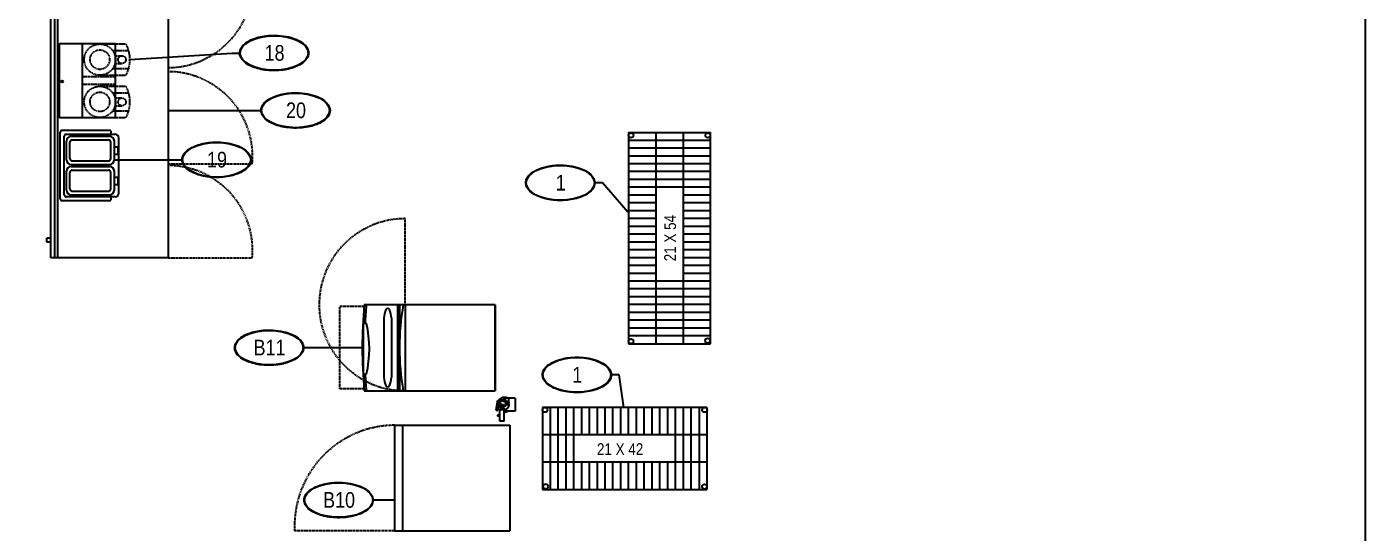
# Model space of a CAD drawing. Extents: x 1854 to 13881, y 653 to 2008.
# Drawn here: x 2931 to 3273.1, y 1453.3 to 1582.8 of the extents above; entities that cross this region are included whole.
import ezdxf
from ezdxf import colors
from ezdxf.entities.mleader import LeaderData, LeaderLine
from ezdxf.enums import TextEntityAlignment as Align
from ezdxf.math import Vec2, Vec3

# ---------------------------------------------------------------- set-up
doc = ezdxf.new("R2010")
doc.units = 0
doc.header["$LTSCALE"] = 0.5
doc.header["$MEASUREMENT"] = 0
doc.linetypes.add('DASHED', pattern=[0.75, 0.5, -0.25])
doc.linetypes.add('HIDDEN', pattern=[0.375, 0.25, -0.125])
for name, color, linetype in [('200', 8, 'Continuous'), ('204', 8, 'Continuous'), ('206-KCL-DS', 8, 'DASHED'), ('FS-EQPLAN', 8, 'Continuous'), ('FS-EQUIP', 8, 'Continuous'), ('FS-SHELVING', 8, 'Continuous'), ('P-PLBG-ITEM', 8, 'Continuous')]:
    doc.layers.add(name, color=color, linetype=linetype)
doc.layers.add('FS-VIEWPORT', color=8, linetype='Continuous', plot=False)
doc.styles.get("Standard").update_dxf_attribs({"font": 'technic_.ttf', "height": 5})

# ---------------------------------------------------------------- blocks, each defined once
blk = doc.blocks.new('SH-shel2142')
at = {"layer": 'FS-SHELVING'}
for p, q in [((21.41, 11.03), (-20.59, 11.03)), ((-20.59, 11.03), (-20.59, -9.97)), ((-19.59, 10.87), (-19.59, 11.03)), ((-18.59, -9.97), (-18.59, 11.03)), ((-16.59, -9.97), (-16.59, 11.03)), ((-14.59, -9.97), (-14.59, 11.03)), ((-12.59, -9.97), (-12.59, 11.03)), ((-10.59, 4.03), (-10.59, 11.03)), ((-8.59, 4.03), (-8.59, 11.03)), ((-6.59, 4.03), (-6.59, 11.03)), ((-4.59, 4.03), (-4.59, 11.03)), ((-2.59, 4.03), (-2.59, 11.03)), ((-0.59, 4.03), (-0.59, 11.03)), ((1.41, 4.03), (1.41, 11.03)), ((3.41, 4.03), (3.41, 11.03)), ((5.41, 4.03), (5.41, 11.03)), ((7.41, 4.03), (7.41, 11.03)), ((9.41, 4.03), (9.41, 11.03)), ((11.41, 4.03), (11.41, 11.03)), ((13.41, -9.97), (13.41, 11.03)), ((15.41, -9.97), (15.41, 11.03)), ((17.41, -9.97), (17.41, 11.03)), ((19.41, 11.03), (19.41, -9.97)), ((21.41, 11.03), (21.41, -9.97)), ((21.41, 4.03), (-20.59, 4.03)), ((21.41, -2.97), (-20.59, -2.97)), ((-10.59, -9.97), (-10.59, -2.97)), ((-8.59, -9.97), (-8.59, -2.97)), ((-6.59, -9.97), (-6.59, -2.97)), ((-4.59, -9.97), (-4.59, -2.97)), ((-2.59, -9.97), (-2.59, -2.97)), ((-0.59, -9.97), (-0.59, -2.97)), ((1.41, -9.97), (1.41, -2.97)), ((3.41, -9.97), (3.41, -2.97)), ((5.41, -9.97), (5.41, -2.97)), ((7.41, -9.97), (7.41, -2.97)), ((9.41, -9.97), (9.41, -2.97)), ((11.41, -9.97), (11.41, -2.97)), ((-20.59, -9.97), (21.41, -9.97))]:
    blk.add_line(p, q, dxfattribs=at)
for centre in [(-19.98, 10.38), (20.84, 10.38), (-19.79, -9.22), (20.8, -9.24)]:
    blk.add_circle(centre, 0.625, dxfattribs=at)
blk.add_arc((-18.58, 9.03), 0.00625, 90, 180, dxfattribs=at)
blk.add_text('21 X 42', height=3, dxfattribs=at).set_placement((-6.69, -1.15))
blk = doc.blocks.new('SH-shel2154')
at = {"layer": 'FS-SHELVING'}
for p, q in [((27.27, 10.55), (-26.73, 10.55)), ((-26.73, 10.55), (-26.73, -10.45)), ((-25.73, 10.39), (-25.73, 10.55)), ((-24.73, -10.45), (-24.73, 10.55)), ((-22.73, -10.45), (-22.73, 10.55)), ((-20.73, -10.45), (-20.73, 10.55)), ((-18.73, -10.45), (-18.73, 10.55)), ((-16.73, -10.45), (-16.73, 10.55)), ((-14.73, -10.45), (-14.73, 10.55)), ((-12.73, -10.45), (-12.73, 10.55)), ((-10.73, -10.45), (-10.73, 10.55)), ((-8.73, 3.55), (-8.73, 10.55)), ((-6.73, 3.55), (-6.73, 10.55)), ((-4.73, 3.55), (-4.73, 10.55)), ((-2.73, 3.55), (-2.73, 10.55)), ((-0.73, 3.55), (-0.73, 10.55)), ((1.27, 3.55), (1.27, 10.55)), ((3.27, 3.55), (3.27, 10.55)), ((5.27, 3.55), (5.27, 10.55)), ((7.27, 3.55), (7.27, 10.55)), ((9.27, 3.55), (9.27, 10.55)), ((11.27, 3.55), (11.27, 10.55)), ((13.27, -10.45), (13.27, 10.55)), ((15.27, -10.45), (15.27, 10.55)), ((17.27, -10.45), (17.27, 10.55)), ((19.27, -10.45), (19.27, 10.55)), ((21.27, -10.45), (21.27, 10.55)), ((23.27, -10.45), (23.27, 10.55)), ((25.27, -10.45), (25.27, 10.55)), ((27.27, 10.55), (27.27, -10.45)), ((27.27, 3.55), (-26.73, 3.55)), ((27.27, -3.45), (-26.73, -3.45)), ((-8.73, -10.45), (-8.73, -3.45)), ((-6.73, -10.45), (-6.73, -3.45)), ((-4.73, -10.45), (-4.73, -3.45)), ((-2.73, -10.45), (-2.73, -3.45)), ((-0.73, -10.45), (-0.73, -3.45)), ((1.27, -10.45), (1.27, -3.45)), ((3.27, -10.45), (3.27, -3.45)), ((5.27, -10.45), (5.27, -3.45)), ((7.27, -10.45), (7.27, -3.45)), ((9.27, -10.45), (9.27, -3.45)), ((11.27, -10.45), (11.27, -3.45)), ((-26.73, -10.45), (27.27, -10.45))]:
    blk.add_line(p, q, dxfattribs=at)
for centre in [(-26.12, 9.9), (26.57, 9.9), (-25.93, -9.7), (26.54, -9.72)]:
    blk.add_circle(centre, 0.625, dxfattribs=at)
blk.add_arc((-24.72, 8.54), 0.00625, 90, 180, dxfattribs=at)
blk.add_text('21 X 54', height=3, dxfattribs=at).set_placement((-5.65, -1.59))
blk = doc.blocks.new('B-coffee brewer FETCO')
at = {"layer": 'FS-EQUIP', "linetype": 'HIDDEN'}
for p, q in [((-1.84, 10.47), (-8.53, 10.47)), ((-5.12, 8.76), (-9.23, 8.76)), ((-5.72, 7.47), (-7.5, 7.47)), ((-5.12, 4.18), (-9.23, 4.18)), ((-5.72, 5.47), (-7.5, 5.47)), ((-1.84, 2.47), (-8.53, 2.47)), ((-5.83, 2.06), (2.59, 2.06)), ((-5.83, 0.03), (2.59, 0.03)), ((-5.12, -2.05), (-9.23, -2.05)), ((-1.84, -0.34), (-8.53, -0.34)), ((-5.72, -3.34), (-7.5, -3.34)), ((-5.12, -6.63), (-9.23, -6.63)), ((-5.72, -5.34), (-7.5, -5.34)), ((-1.84, -8.34), (-8.53, -8.34))]:
    blk.add_line(p, q, dxfattribs=at)
at = {"layer": 'FS-EQUIP'}
for p, q in [((-5.83, 10.55), (8.46, 10.55)), ((-5.83, 10.55), (-5.83, -8.45)), ((2.59, 10.55), (2.59, -8.45)), ((8.46, 10.55), (8.46, -8.45)), ((8.46, -8.45), (-5.83, -8.45))]:
    blk.add_line(p, q, dxfattribs=at)
at = {"layer": 'FS-EQUIP', "linetype": 'HIDDEN'}
for centre, radius in [((-1.84, 6.47), 4), ((-7.5, 6.47), 1), ((-1.84, 6.47), 2.5), ((-7.5, -4.34), 1), ((-1.84, -4.34), 4), ((-1.84, -4.34), 2.5)]:
    blk.add_circle(centre, radius, dxfattribs=at)
at = {"layer": 'FS-EQUIP'}
blk.add_circle((7.79, 1.23), 0.248, dxfattribs=at)
at = {"layer": 'FS-EQUIP', "linetype": 'HIDDEN'}
for centre in [(-1.11, 6.47), (-1.11, -4.34)]:
    blk.add_arc(centre, 8.43, 151.6859, 208.3141, dxfattribs=at)
blk = doc.blocks.new('B-juice dispenser 2 well')
at = {"layer": 'FS-EQUIP'}
for p, q in [((-10.24, -3), (-10.24, 9.01)), ((-9.74, 9.51), (7.26, 9.51)), ((-9.24, -4.49), (-9.24, 8.01)), ((-8.74, 8.51), (6.26, 8.51)), ((-7.51, 7.93), (-2.71, 7.93)), ((-7.21, 7.03), (-3.01, 7.03)), ((0.24, 7.93), (5.04, 7.93)), ((0.54, 7.03), (4.74, 7.03)), ((6.76, 8.01), (6.76, -4.49)), ((7.76, -3), (7.76, 9.01)), ((-8.71, 6.73), (-8.71, -3.11)), ((-7.81, 6.43), (-7.81, -2.81)), ((-2.41, 6.43), (-2.41, -2.81)), ((-1.51, 6.73), (-1.51, -3.11)), ((-0.96, 6.73), (-0.96, -3.11)), ((-0.06, 6.43), (-0.06, -2.81)), ((5.34, 6.43), (5.34, -2.81)), ((6.24, 6.73), (6.24, -3.11)), ((-9.24, -2.46), (-8.71, -2.46)), ((-7.21, -3.41), (-3.01, -3.41)), ((-1.51, -2.46), (-0.96, -2.46)), ((0.54, -3.41), (4.74, -3.41)), ((6.24, -2.46), (6.76, -2.46)), ((-9.74, -3.5), (-9.24, -3.5)), ((-8.24, -5.49), (5.76, -5.49)), ((-7.51, -4.31), (-2.71, -4.31)), ((-6.11, -4.33), (-6.11, -5.27)), ((-6.11, -5.27), (-4.3, -5.27)), ((-4.3, -5.27), (-4.3, -4.33)), ((0.24, -4.31), (5.04, -4.31)), ((1.64, -4.33), (1.64, -5.27)), ((1.64, -5.27), (3.44, -5.27)), ((3.44, -5.27), (3.44, -4.33)), ((6.76, -3.5), (7.26, -3.5))]:
    blk.add_line(p, q, dxfattribs=at)
for centre, radius, start, end in [((-9.74, 9.01), 0.5, 90, 180), ((-8.74, 8.01), 0.5, 90, 180), ((-7.51, 6.73), 1.2, 90, 180), ((-7.21, 6.43), 0.6, 90, 180), ((-3.01, 6.43), 0.6, 360, 90), ((-2.71, 6.73), 1.2, 0, 90), ((0.24, 6.73), 1.2, 90, 180), ((0.54, 6.43), 0.6, 90, 180), ((4.74, 6.43), 0.6, 360, 90), ((5.04, 6.73), 1.2, 0, 90), ((6.26, 8.01), 0.5, 0, 90), ((7.26, 9.01), 0.5, 0, 90), ((-9.74, -3), 0.5, 180, 270), ((-7.51, -3.11), 1.2, 180, 270), ((-7.21, -2.81), 0.6, 180, 270), ((-3.01, -2.81), 0.6, 270, 0), ((-2.71, -3.11), 1.2, 270, 0), ((0.24, -3.11), 1.2, 180, 270), ((0.54, -2.81), 0.6, 180, 270), ((4.74, -2.81), 0.6, 270, 0), ((5.04, -3.11), 1.2, 270, 0), ((7.26, -3), 0.5, 270, 0), ((-8.24, -4.49), 1, 180, 270), ((5.76, -4.49), 1, 270, 0)]:
    blk.add_arc(centre, radius, start, end, dxfattribs=at)
blk = doc.blocks.new('TFEY03P')
at = {"layer": '200'}
for p, q in [((0, 0), (27, 0)), ((0, -29.5), (0, 0)), ((27, -29.5), (27, 0)), ((0, -29.5), (27, -29.5))]:
    blk.add_line(p, q, dxfattribs=at)
at = {"layer": '204'}
blk.add_line((0, -27.44), (27, -27.44), dxfattribs=at)
at = {"layer": '206-KCL-DS'}
blk.add_line((27, -29.5), (27, -55.04), dxfattribs=at)
blk.add_arc((25.78, -29.28), 25.78, 180.4878, 272.7041, dxfattribs=at)
blk = doc.blocks.new('MNAX250P')
at = {"layer": '200'}
for p, q in [((12, -4.83), (12, -28.35)), ((34, -4.83), (12, -4.83)), ((34, -28.35), (34, -4.83)), ((12, -27.85), (34, -27.85))]:
    blk.add_line(p, q, dxfattribs=at)
blk.add_arc((23, 33.33), 62.66, 259.8895, 280.1105, dxfattribs=at)
at = {"layer": '206-KCL-DS'}
blk.add_line((12, -27.85), (-10, -27.85), dxfattribs=at)
blk.add_arc((12, -27.85), 22, 180, 0, dxfattribs=at)
blk = doc.blocks.new('MNB040P')
at = {"layer": '200'}
for p, q in [((8, -5), (8, -38.5)), ((8, -5), (30, -5)), ((30, -38.5), (30, -5)), ((8, -29.5), (30, -29.5)), ((8, -30), (30, -30)), ((11.4, -31.5), (26.6, -31.5)), ((11.4, -33.5), (26.6, -33.5)), ((12.77, -38.77), (12.77, -37.94)), ((12.77, -38.77), (25.78, -38.74)), ((25.78, -38.74), (25.78, -37.94))]:
    blk.add_line(p, q, dxfattribs=at)
for centre, radius, start, end in [((9.5, -32.5), 0.527, 118.7662, 241.2338), ((12.54, -40.68), 9.25, 97.039, 110.8817), ((12.54, -24.32), 9.25, 249.1183, 262.961), ((25.46, -40.68), 9.25, 69.1183, 82.961), ((25.46, -24.32), 9.25, 277.039, 290.8817), ((28.5, -32.5), 0.527, 298.7662, 61.2338), ((19.28, -65.43), 28.24, 76.8326, 103.1674), ((23, 186.25), 224.76, 266.1733, 267.3918), ((19, 82.25), 121.25, 264.7949, 275.2051), ((15, 186.25), 224.76, 272.7494, 273.8267)]:
    blk.add_arc(centre, radius, start, end, dxfattribs=at)
at = {"layer": '206-KCL-DS'}
for p, q in [((8.5, -38.5), (8.5, -44.75)), ((29.5, -38.5), (29.5, -44.75)), ((29.5, -44.75), (8.5, -44.75))]:
    blk.add_line(p, q, dxfattribs=at)
blk = doc.blocks.new('I-ice mach filter SINGLE')
at = {"layer": 'FS-EQUIP'}
for p, q in [((-3.08, 2.86), (0.21, 2.86)), ((-3.08, 2.86), (-3.08, -0.2)), ((-2.3, 1.18), (-3.08, 1.18)), ((-2.3, 0.33), (-3.08, 0.33)), ((-2.41, -0.88), (-2.2, 0.31)), ((-2.31, 0.33), (-2.31, 1.18)), ((-1.98, 1.05), (-2.31, 1.05)), ((-1.98, 0.45), (-2.31, 0.45)), ((-1.43, 0.45), (-1.58, 0.46)), ((-1.56, 1.29), (-1.56, 1.29, 0.11)), ((-1.56, 1.28), (-1.56, 1.28, 0.11)), ((-1.3, 1.29), (-1.3, 1.29, 0.11)), ((-1.3, 1.28), (-1.3, 1.28, 0.11)), ((0.21, 2.86), (0.21, 0)), ((-3.08, -0.19), (-2.64, -0.19)), ((-2.48, -1.69), (-2.4, -1.2)), ((-2.48, -1.69), (-0.06, -2.12)), ((-2.4, -1.2), (0.03, -1.63)), ((-2.38, -0.92), (-1.92, -1)), ((-2.15, -1.24), (-2.1, -0.96)), ((-1.97, -1.27), (-1.92, -1)), ((-1.92, -1), (-1.88, -1)), ((-1.61, -1.08), (-1.47, -0.23)), ((-0.9, -0.24), (-0.59, -0.24)), ((-0.9, -0.84), (-0.59, -0.84)), ((-0.57, -0.96), (-0.57, -0.11)), ((-0.57, -0.11), (-0.16, -0.11)), ((-0.57, -0.96), (-0.16, -0.96)), ((2.81, 0), (-0.16, 0)), ((-0.16, -1.08), (-0.16, 0)), ((2.81, -1.08), (-0.16, -1.08)), ((-0.06, -2.12), (0.03, -1.63)), ((0.88, -1.08), (0.89, -1.34)), ((0.89, -1.34), (1.24, -1.34)), ((1.24, -1.08, -0.05), (1.24, -1.66, -0.05)), ((1.24, -1.66), (1.55, -1.66)), ((1.55, -1.08, -0.05), (1.55, -1.66, -0.05)), ((2.81, 0), (2.81, -1.08))]:
    blk.add_line(p, q, dxfattribs=at)
for centre, radius, start, end in [((-1.44, 0.11), 1.85, 152.837, 178.8382), ((-1.44, 0.11), 1.85, 178.8382, 237.1461), ((-1.43, 0.06), 1.23, 167.2866, 219.7812), ((-1.98, 0.75), 0.498, 229.1754, 130.8246), ((-1.98, 0.75), 0.3, 270, 90), ((-1.43, 0.06), 1.23, 95.8737, 108.6263), ((-1.43, 0.06), 1.23, 90.0826, 96.0148), ((-1.44, 0.11), 0.344, 265.1638, 88.884), ((-1.43, 0.06), 1.23, 83.9429, 90.0826), ((-1.43, 0.06), 1.23, 352.0054, 84.0885), ((-1.44, 0.11), 1.85, 356.6216, 26.7828), ((-2.87, -0.7), 0.312, 262.4259, 29.6056), ((-1.44, 0.12), 1.34, 193.5073, 209.6433), ((-2.38, -0.89), 0.03, 170.0264, 259.9867), ((-1.44, 0.11), 1.2, 248.3828, 279.9967), ((-0.9, -0.54), 0.498, 49.1754, 310.8246), ((-1.44, 0.11), 1.2, 279.9967, 289.6778), ((-0.9, -0.54), 0.3, 90, 270), ((-0.59, -0.86), 0.02, 2, 90)]:
    blk.add_arc(centre, radius, start, end, dxfattribs=at)
blk = doc.blocks.new('ITEM NUMBER')
at = {"layer": 'FS-EQPLAN', "linetype": 'Continuous', "transparency": 16777216}
blk.add_ellipse((-0.26, 0.57), major_axis=(-8.71, 0), ratio=0.506427, dxfattribs=at)
blk.add_open_spline([(-9.07, 0.57), (-9.07, 0.19), (-8.97, -0.19), (-8.44, -1.25), (-7.78, -1.89), (-5.97, -2.94), (-4.83, -3.35), (-2.3, -3.87), (-0.92, -3.98), (1.81, -3.87), (3.14, -3.65), (5.47, -2.93), (6.47, -2.43), (7.81, -1.33), (8.23, -0.77), (8.59, 0.31), (8.59, 0.82), (8.27, 1.8), (7.96, 2.27), (7.06, 3.14), (6.47, 3.53), (5.09, 4.19), (4.29, 4.47), (2.57, 4.87), (1.64, 5), (-0.62, 5.13), (-1.97, 5.05), (-4.47, 4.59), (-5.62, 4.22), (-7.48, 3.25), (-8.2, 2.65), (-8.91, 1.54), (-9.07, 1.06), (-9.07, 0.57)], degree=3, knots=[0, 0, 0, 0, 0.249186, 0.249186, 0.71657, 0.71657, 1.183954, 1.183954, 1.651338, 1.651338, 2.118721, 2.118721, 2.586105, 2.586105, 2.978476, 2.978476, 3.303272, 3.303272, 3.628068, 3.628068, 3.952865, 3.952865, 4.277661, 4.277661, 4.602457, 4.602457, 5.05749, 5.05749, 5.512523, 5.512523, 5.967556, 5.967556, 6.283185, 6.283185, 6.283185, 6.283185], dxfattribs=at)
blk.add_attdef('NUM', text='', height=4, dxfattribs=at).set_placement((-0.15, 0.61), align=Align.MIDDLE_CENTER)
blk = doc.blocks.new('_None')
blk = doc.blocks.new('TFPY04P')
at = {"layer": '200'}
for p, q in [((4, 0), (5, 0)), ((68.25, 0), (67.25, 0)), ((0, -1), (72.25, -1)), ((0, -31), (0, -1)), ((0, -2), (72.25, -2)), ((0, -2.81), (72.25, -2.81)), ((4, -1), (4, 0)), ((5, -1), (5, 0)), ((67.25, -1), (67.25, 0)), ((68.25, -1), (68.25, 0)), ((72.25, -1), (72.25, -31)), ((72.25, -31), (0, -31))]:
    blk.add_line(p, q, dxfattribs=at)
at = {"layer": '206-KCL-DS'}
for p, q in [((0, -31), (0, -52.5)), ((24, -31), (24, -52.5)), ((72.25, -31), (72.25, -52.5))]:
    blk.add_line(p, q, dxfattribs=at)
for centre, start, end in [((1.96, -30.94), 264.796, 359.8361), ((25.96, -30.94), 264.796, 359.8361), ((70.29, -30.94), 180.1639, 275.204)]:
    blk.add_arc(centre, 21.65, start, end, dxfattribs=at)

msp = doc.modelspace()

# ---------------------------------------------------------------- linework, layer by layer
at = {"layer": 'FS-VIEWPORT'}
msp.add_lwpolyline([(2529.37, 2003.02), (3273.13, 2003.02), (3273.13, 1107.26), (2529.37, 1107.26)], close=True, dxfattribs=at)
at = {"layer": 'P-PLBG-ITEM'}
for p, q in [((2983.41, 1576.12), (2985.41, 1576.12)), ((3003.74, 1500.77), (3001.74, 1500.77))]:
    msp.add_line(p, q, dxfattribs=at)
for points in [[(2957.37, 1574.43), (2983.41, 1576.12)], [(3016.75, 1500.77), (3003.74, 1500.77)]]:
    msp.add_lwpolyline(points, dxfattribs=at)
for centre in [(2994.22, 1576.12), (2992.94, 1500.77)]:
    msp.add_ellipse(centre, major_axis=(-8.71, 0), ratio=0.506427, dxfattribs=at)
for points in [[(2985.41, 1576.12), (2985.41, 1575.74), (2985.51, 1575.35), (2986.04, 1574.3), (2986.7, 1573.66), (2988.5, 1572.61), (2989.65, 1572.2), (2992.18, 1571.68), (2993.56, 1571.57), (2996.28, 1571.68), (2997.62, 1571.9), (2999.95, 1572.62), (3000.95, 1573.12), (3002.29, 1574.21), (3002.71, 1574.78), (3003.06, 1575.86), (3003.06, 1576.37), (3002.75, 1577.35), (3002.43, 1577.82), (3001.53, 1578.68), (3000.95, 1579.07), (2999.57, 1579.74), (2998.77, 1580.01), (2997.05, 1580.42), (2996.12, 1580.55), (2993.86, 1580.67), (2992.5, 1580.59), (2990, 1580.14), (2988.86, 1579.76), (2986.99, 1578.79), (2986.28, 1578.2), (2985.56, 1577.09), (2985.41, 1576.6), (2985.41, 1576.12)], [(2984.13, 1500.77), (2984.13, 1500.39), (2984.22, 1500.01), (2984.75, 1498.95), (2985.42, 1498.31), (2987.22, 1497.26), (2988.37, 1496.85), (2990.9, 1496.33), (2992.28, 1496.22), (2995, 1496.33), (2996.33, 1496.55), (2998.67, 1497.27), (2999.67, 1497.77), (3001.01, 1498.87), (3001.43, 1499.43), (3001.78, 1500.51), (3001.78, 1501.02), (3001.47, 1502), (3001.15, 1502.47), (3000.25, 1503.34), (2999.67, 1503.73), (2998.28, 1504.39), (2997.49, 1504.66), (2995.76, 1505.07), (2994.84, 1505.2), (2992.58, 1505.33), (2991.22, 1505.25), (2988.72, 1504.79), (2987.57, 1504.42), (2985.71, 1503.45), (2985, 1502.85), (2984.28, 1501.74), (2984.13, 1501.26), (2984.13, 1500.77)]]:
    msp.add_open_spline(points, degree=3, knots=[0, 0, 0, 0, 0.249186, 0.249186, 0.71657, 0.71657, 1.183954, 1.183954, 1.651338, 1.651338, 2.118721, 2.118721, 2.586105, 2.586105, 2.978476, 2.978476, 3.303272, 3.303272, 3.628068, 3.628068, 3.952865, 3.952865, 4.277661, 4.277661, 4.602457, 4.602457, 5.05749, 5.05749, 5.512523, 5.512523, 5.967556, 5.967556, 6.283185, 6.283185, 6.283185, 6.283185], dxfattribs=at)

# ---------------------------------------------------------------- block references
at = {"layer": 'FS-EQUIP'}
for name, p, rotation in [('TFPY04P', (2936.12, 1523.75), 90), ('B-coffee brewer FETCO', (2947.83, 1570.09), 180), ('B-juice dispenser 2 well', (2949.06, 1548.58), 90), ('MNAX250P', (3055.58, 1523.77), 270), ('MNB040P', (3055.75, 1519.77), 270), ('I-ice mach filter SINGLE', (3053.01, 1484.77), 270), ('TFEY03P', (3054.49, 1480.95), 270)]:
    msp.add_blockref(name, p, dxfattribs=dict(at, rotation=rotation))
at = {"layer": 'FS-SHELVING', "rotation": 90.00000000000259}
msp.add_blockref('SH-shel2154', (3095.35, 1528.51), dxfattribs=at)
at = {"layer": 'FS-SHELVING'}
msp.add_blockref('SH-shel2142', (3083.43, 1474.49), dxfattribs=at)

# ---------------------------------------------------------------- texts
at = {"layer": 'P-PLBG-ITEM'}
for s, p in [('18', (2994.33, 1576.15)), ('B11', (2993.04, 1500.8))]:
    msp.add_text(s, height=4, dxfattribs=at).set_placement(p, align=Align.MIDDLE_CENTER)

# ---------------------------------------------------------------- leaders
at = {"layer": 'FS-EQPLAN'}
ml = msp.add_multileader_block('Standard', dxfattribs=at)
ml.set_content('ITEM NUMBER', color=3)
ml.set_attribute('NUM', '20', width=0)
ml.set_leader_properties(color=8)
ml.set_arrow_properties(name='NONE')
ml.build(insert=Vec2(0, 0))
ml.multileader.update_dxf_attribs({"text_right_attachment_type": 6, "dogleg_length": 2, "arrow_head_size": 4.25})
ctx = ml.context
ctx.base_point, ctx.char_height, ctx.arrow_head_size, ctx.landing_gap_size, ctx.plane_origin = Vec3(2990.89, 1561.45), 5, 4.25, 0.09, Vec3(2967.11, 1561.45)
ctx.right_attachment = 6
notes = []
notes.append((ctx, [(0, (1, 1, 0), (2988.89, 1561.45), (1, 0), 2, [(0, [(2967.11, 1561.45)], 0, [])])]))
ctx.block.insert = Vec3(2999.96, 1560.87)
ml = msp.add_multileader_block('Standard', dxfattribs=at)
ml.set_content('ITEM NUMBER', color=3)
ml.set_attribute('NUM', '19', width=0)
ml.set_leader_properties(color=8)
ml.set_arrow_properties(name='NONE')
ml.build(insert=Vec2(0, 0))
ml.multileader.update_dxf_attribs({"text_right_attachment_type": 6, "dogleg_length": 2, "arrow_head_size": 4.25})
ctx = ml.context
ctx.base_point, ctx.char_height, ctx.arrow_head_size, ctx.landing_gap_size, ctx.plane_origin = Vec3(2970.7, 1548.82), 5, 4.25, 0.09, Vec3(2953.38, 1548.82)
ctx.right_attachment = 6
notes.append((ctx, [(0, (1, 1, 0), (2968.7, 1548.82), (1, 0), 2, [(0, [(2953.38, 1548.82)], 0, [])])]))
ctx.block.insert = Vec3(2979.77, 1548.25)
ml = msp.add_multileader_block('Standard', dxfattribs=at)
ml.set_content('ITEM NUMBER', color=3)
ml.set_attribute('NUM', '1', width=0)
ml.set_leader_properties(color=8)
ml.set_arrow_properties(name='NONE')
ml.build(insert=Vec2(0, 0))
ml.multileader.update_dxf_attribs({"text_right_attachment_type": 6, "dogleg_length": 2, "arrow_head_size": 4.25})
ctx = ml.context
ctx.base_point, ctx.char_height, ctx.arrow_head_size, ctx.landing_gap_size, ctx.plane_origin = Vec3(3058.56, 1542.92), 5, 4.25, 0.09, Vec3(3084.66, 1535.45)
ctx.right_attachment = 6
notes.append((ctx, [(0, (1, 1, 0), (3078.18, 1542.92), (-1, 0), 2, [(0, [(3084.66, 1535.45)], 0, [])])]))
ctx.block.insert = Vec3(3067.63, 1542.35)
ml = msp.add_multileader_block('Standard', dxfattribs=at)
ml.set_content('ITEM NUMBER', color=3)
ml.set_attribute('NUM', '1', width=0)
ml.set_leader_properties(color=8)
ml.set_arrow_properties(name='NONE')
ml.build(insert=Vec2(0, 0))
ml.multileader.update_dxf_attribs({"text_right_attachment_type": 6, "dogleg_length": 2, "arrow_head_size": 4.25})
ctx = ml.context
ctx.base_point, ctx.char_height, ctx.arrow_head_size, ctx.landing_gap_size, ctx.plane_origin = Vec3(3062.8, 1493.82), 5, 4.25, 0.09, Vec3(3083.58, 1485.52)
ctx.right_attachment = 6
notes.append((ctx, [(0, (1, 1, 0), (3082.42, 1493.82), (-1, 0), 2, [(0, [(3083.58, 1485.52)], 0, [])])]))
ctx.block.insert = Vec3(3071.87, 1493.25)
ml = msp.add_multileader_block('Standard', dxfattribs=at)
ml.set_content('ITEM NUMBER', color=3)
ml.set_attribute('NUM', 'B10', width=0)
ml.set_leader_properties(color=8)
ml.set_arrow_properties(name='NONE')
ml.build(insert=Vec2(0, 0))
ml.multileader.update_dxf_attribs({"text_right_attachment_type": 6, "dogleg_length": 2, "arrow_head_size": 4.25})
ctx = ml.context
ctx.base_point, ctx.char_height, ctx.arrow_head_size, ctx.landing_gap_size, ctx.plane_origin = Vec3(3001.9, 1461.81), 5, 4.25, 0.09, Vec3(3024.99, 1461.81)
ctx.right_attachment = 6
notes.append((ctx, [(0, (1, 1, 0), (3021.51, 1461.81), (-1, 0), 2, [(0, [(3024.99, 1461.81)], 0, [])])]))
ctx.block.insert = Vec3(3010.97, 1461.24)
for ctx, leaders in notes:
    for number, flags, end, landing, length, lines in leaders:
        leader = LeaderData()
        leader.index, (leader.has_last_leader_line, leader.has_dogleg_vector, leader.attachment_direction) = number, flags
        leader.last_leader_point, leader.dogleg_vector, leader.dogleg_length = Vec3(end), Vec3(landing), length
        for number, points, colour, breaks in lines:
            line = LeaderLine()
            line.index, line.vertices, line.color, line.breaks = number, Vec3.list(points), colors.encode_raw_color(colour), breaks
            leader.lines.append(line)
        ctx.leaders.append(leader)

doc.saveas('drawing.dxf')
